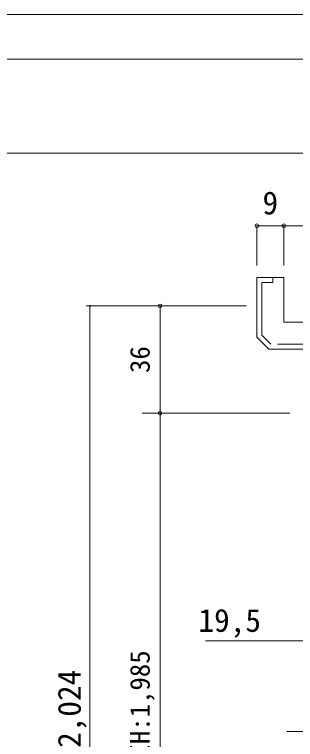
# Model space of a CAD drawing. Units: millimetres on the paper, enlarged 10 times, with parts at other scales. Extents: x -2000 to 2000, y -1385 to 1385.
# Drawn here: x -1296 to -982, y 575 to 1385 of the extents above; entities that cross this region are included whole.
import ezdxf
from ezdxf.enums import TextEntityAlignment as Align

# ---------------------------------------------------------------- set-up
doc = ezdxf.new("R2010")
doc.units = ezdxf.units.MM
doc.header["$LTSCALE"] = 10
doc.header["$PDMODE"] = 32
doc.header["$PDSIZE"] = 4
doc.linetypes.add('DOUBLE_CHAIN2', pattern=[12.8, 9, -1, 0.6, -0.6, 0.6, -1])
doc.linetypes.add('USER2', pattern=[9.525, 6.35, -3.175])
doc.layers.add('1-1_0', color=7, linetype='Continuous', lineweight=20)
doc.layers.add('2-0_18', color=7, linetype='Continuous', lineweight=18)
doc.styles.add('ＭＳ ゴシック', font='')
doc.styles.get('ＭＳ ゴシック').set_extended_font_data('MS Gothic')

msp = doc.modelspace()

# ---------------------------------------------------------------- linework, layer by layer
at = {"layer": '1-1_0'}
for p, q in [((-1950, 1335), (380, 1335)), ((-1950, 1335), (380, 1335)), ((-1950, 1230), (380, 1230)), ((-1950, 1230), (380, 1230))]:
    msp.add_line(p, q, dxfattribs=at)
msp.add_lwpolyline([(2000, -1385), (2000, 1385), (-2000, 1385), (-2000, -1385)], dxfattribs=at)
at = {"layer": '2-0_18', "color": 4, "lineweight": 9}
for p, q in [((-1025, 1104.71), (-1025, 1149.07)), ((-995, 1149.07), (-1025, 1149.07)), ((-995, 1104.71), (-995, 1149.07)), ((-1036.97, 1059.71), (-1215.58, 1059.71)), ((-1211.41, 1059.71), (-1211.41, 115.89)), ((-1153.07, 1059.71), (-1036.97, 1059.71)), ((-1133.07, 1059.71), (-1133.07, 939.71)), ((-1153.07, 939.71), (-1020, 939.71)), ((-1133.07, 939.71), (-1133.07, 125.89)), ((-988.33, 939.71), (-1104.4, 939.71))]:
    msp.add_line(p, q, dxfattribs=at)
at = {"layer": '2-0_18', "lineweight": 20}
for p, q in [((-1025, 1024.71), (-1025, 1091.38)), ((-1025, 1091.38), (-995, 1091.38)), ((-995, 1041.38), (-995, 1091.38)), ((-938.33, 1041.38), (-995, 1041.38)), ((-1011.67, 1011.38), (-1025, 1024.71)), ((-938.33, 1011.38), (-1011.67, 1011.38))]:
    msp.add_line(p, q, dxfattribs=at)
at = {"layer": '2-0_18', "linetype": 'USER2', "lineweight": 20}
for p, q in [((-1019.44, 1027.01), (-1019.44, 1085.82)), ((-1009.37, 1016.93), (-1019.44, 1027.01)), ((-938.33, 1016.93), (-1009.37, 1016.93))]:
    msp.add_line(p, q, dxfattribs=at)
at = {"layer": '2-0_18', "linetype": 'DOUBLE_CHAIN2', "lineweight": 20}
msp.add_line((-578.33, 584.22), (-991.67, 584.22), dxfattribs=at)
at = {"layer": '2-0_18', "color": 4, "lineweight": 9}
for points in [[(-995, 1149.07), (-575, 1149.07), (-575, 1104.71)], [(-906.67, 685.45), (-971.67, 685.45), (-1082.34, 685.45)]]:
    msp.add_lwpolyline(points, dxfattribs=at)
at = {"layer": '2-0_18', "linetype": 'USER2', "lineweight": 20}
msp.add_lwpolyline([(-1019.44, 1085.82), (-1007.22, 1085.82), (-1007.22, 1091.38)], dxfattribs=at)
at = {"layer": '2-0_18', "color": 4, "lineweight": 9}
for start, end in [(90, 270), (270, 90)]:
    msp.add_arc((-1211.41, 1059.71), 0.521, start, end, dxfattribs=at)
at = {"layer": '2-0_18', "color": 4}
for p in [(-1025, 1149.07), (-995, 1149.07), (-1133.07, 1059.71), (-1133.07, 939.71)]:
    msp.add_point(p, dxfattribs=at)

# ---------------------------------------------------------------- texts
at = {"layer": '2-0_18', "style": 'ＭＳ ゴシック'}
for s, p in [('9', (-1018.75, 1154.07)), ('19,5', (-1090.26, 687.96))]:
    msp.add_text(s, height=25.66, dxfattribs=at).set_placement(p, align=Align.BOTTOM_LEFT)
for s, height, p in [('36', 21.99, (-1138.07, 984.71)), ('枠内IH:1,985', 21.99, (-1138.07, 495.3)), ('枠外H:2,024', 25.66, (-1213.92, 461.13))]:
    msp.add_text(s, height=height, rotation=90, dxfattribs=at).set_placement(p, align=Align.BOTTOM_LEFT)

doc.saveas('drawing.dxf')
